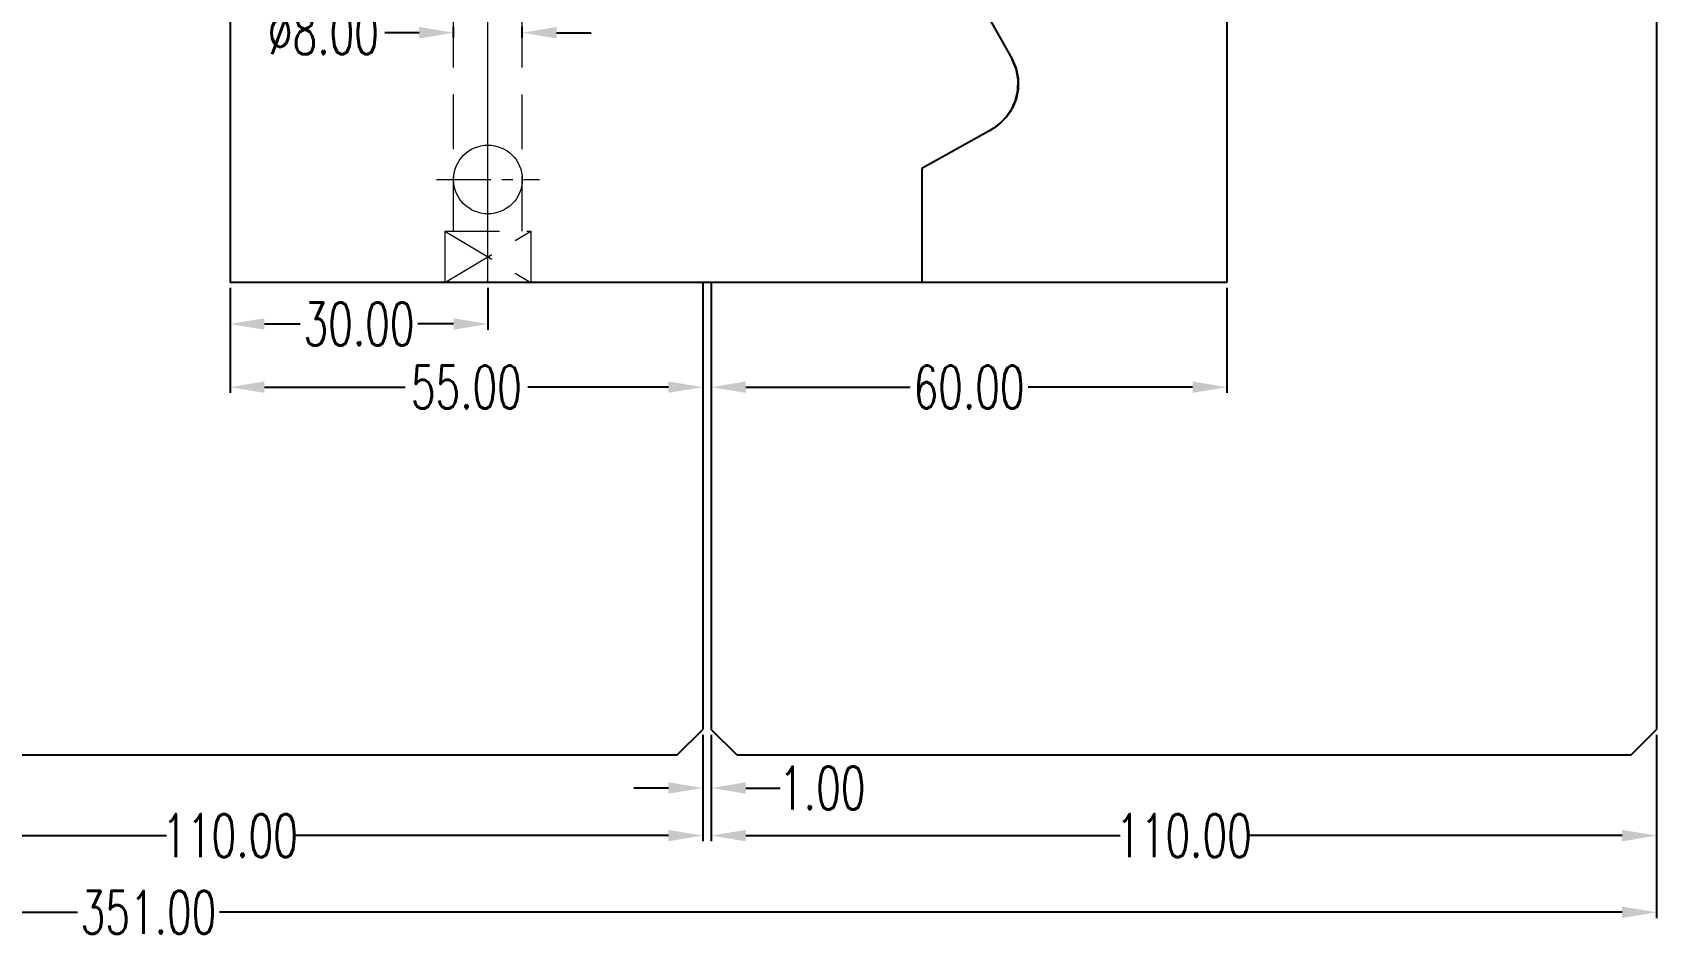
# Model space of a CAD drawing. Header units: inches. Extents: x 160917 to 162189, y -51061 to -50161.
# Drawn here: x 161143 to 161332, y -50633.8 to -50528.1 of the extents above; entities that cross this region are included whole.
import ezdxf

# ---------------------------------------------------------------- set-up
doc = ezdxf.new("R2010")
doc.units = ezdxf.units.IN
doc.header["$LTSCALE"] = 2
doc.header["$MEASUREMENT"] = 0
doc.header["$PDMODE"] = 3
doc.header["$PDSIZE"] = 0.3125
doc.linetypes.add('CENTER', pattern=[50.8, 31.75, -6.35, 6.35, -6.35])
doc.linetypes.add('HIDDEN', pattern=[9.525, 6.35, -3.175])
doc.layers.get('0').update_dxf_attribs({"linetype": 'CONTINUOUS'})
doc.layers.get('Defpoints').update_dxf_attribs({"linetype": 'CONTINUOUS'})
doc.layers.add('CAV-COR', color=1, linetype='CONTINUOUS')
doc.layers.add('dim', color=3, linetype='CONTINUOUS', lineweight=15)
doc.layers.add('WR', color=122, linetype='HIDDEN', lineweight=18)
doc.styles.get("Standard").update_dxf_attribs({"font": 'txt.shx', "width": 0.67})
doc.dimstyles.new('2.00', dxfattribs={"dimtxt": 5, "dimasz": 4, "dimexe": 0.666, "dimexo": 0.626, "dimgap": 1, "dimtad": 0, "dimzin": 0, "dimdsep": 46, "dimtxsty": 'Standard', "dimcen": 0.09, "dimclrd": 3, "dimclre": 3, "dimclrt": 7, "dimazin": 0, "dimtfac": 1, "dimtofl": 0, "dimtmove": 0, "dimatfit": 0, "dimfxl": 0, "dimtolj": 1, "dimtzin": 0, "dimarcsym": 0})

# ---------------------------------------------------------------- blocks, each defined once
blk = doc.blocks.new('*D35604')
at = {"layer": 'Defpoints', "color": 0}
for p in [(161220.96, -50609.21), (161221.96, -50609.21), (161221.96, -50616.04)]:
    blk.add_point(p, dxfattribs=at)
at = {"layer": 'dim', "color": 3, "linetype": 'ByBlock', "lineweight": -2}
for p, q in [((161220.96, -50609.84), (161220.96, -50616.7)), ((161221.96, -50609.84), (161221.96, -50616.7)), ((161216.96, -50616.04), (161212.96, -50616.04)), ((161225.96, -50616.04), (161229.96, -50616.04))]:
    blk.add_line(p, q, dxfattribs=at)
at = {"layer": 'dim', "color": 3, "linetype": 'ByBlock'}
for points in [[(161216.96, -50616.7), (161216.96, -50615.37), (161220.96, -50616.04)], [(161225.96, -50615.37), (161225.96, -50616.7), (161221.96, -50616.04)]]:
    blk.add_solid(points, dxfattribs=at)
at = {"layer": 'dim', "color": 7, "linetype": 'ByBlock', "insert": (161234.87, -50616.04), "char_height": 5, "attachment_point": 5}
blk.add_mtext('\\A1;1.00', dxfattribs=at)
blk = doc.blocks.new('*D35605')
at = {"layer": 'Defpoints', "color": 0}
for p in [(161221.96, -50609.21), (161331.96, -50609.21), (161331.96, -50621.58)]:
    blk.add_point(p, dxfattribs=at)
at = {"layer": 'dim', "color": 3, "linetype": 'ByBlock', "lineweight": -2}
for p, q in [((161221.96, -50609.84), (161221.96, -50622.24)), ((161331.96, -50609.84), (161331.96, -50622.24)), ((161225.96, -50621.58), (161269.54, -50621.58)), ((161327.96, -50621.58), (161284.38, -50621.58))]:
    blk.add_line(p, q, dxfattribs=at)
at = {"layer": 'dim', "color": 3, "linetype": 'ByBlock'}
for points in [[(161225.96, -50620.91), (161225.96, -50622.24), (161221.96, -50621.58)], [(161327.96, -50622.24), (161327.96, -50620.91), (161331.96, -50621.58)]]:
    blk.add_solid(points, dxfattribs=at)
at = {"layer": 'dim', "color": 7, "linetype": 'ByBlock', "insert": (161276.96, -50621.58), "char_height": 5, "attachment_point": 5}
blk.add_mtext('\\A1;110.00', dxfattribs=at)
blk = doc.blocks.new('*D35606')
at = {"layer": 'Defpoints', "color": 0}
for p in [(161110.96, -50609.21), (161220.96, -50609.21), (161220.96, -50621.58)]:
    blk.add_point(p, dxfattribs=at)
at = {"layer": 'dim', "color": 3, "linetype": 'ByBlock', "lineweight": -2}
for p, q in [((161110.96, -50609.84), (161110.96, -50622.24)), ((161220.96, -50609.84), (161220.96, -50622.24)), ((161114.96, -50621.58), (161158.54, -50621.58)), ((161216.96, -50621.58), (161173.38, -50621.58))]:
    blk.add_line(p, q, dxfattribs=at)
at = {"layer": 'dim', "color": 3, "linetype": 'ByBlock'}
for points in [[(161114.96, -50620.91), (161114.96, -50622.24), (161110.96, -50621.58)], [(161216.96, -50622.24), (161216.96, -50620.91), (161220.96, -50621.58)]]:
    blk.add_solid(points, dxfattribs=at)
at = {"layer": 'dim', "color": 7, "linetype": 'ByBlock', "insert": (161165.96, -50621.58), "char_height": 5, "attachment_point": 5}
blk.add_mtext('\\A1;110.00', dxfattribs=at)
blk = doc.blocks.new('*D35609')
at = {"layer": 'Defpoints', "color": 0}
for p in [(160980.96, -50609.21), (161331.96, -50609.21), (161331.96, -50630.51)]:
    blk.add_point(p, dxfattribs=at)
at = {"layer": 'dim', "color": 3, "linetype": 'ByBlock', "lineweight": -2}
for p, q in [((160980.96, -50609.84), (160980.96, -50631.18)), ((161331.96, -50609.84), (161331.96, -50631.18)), ((160984.96, -50630.51), (161148.2, -50630.51)), ((161327.96, -50630.51), (161164.72, -50630.51))]:
    blk.add_line(p, q, dxfattribs=at)
at = {"layer": 'dim', "color": 3, "linetype": 'ByBlock'}
for points in [[(160984.96, -50629.84), (160984.96, -50631.18), (160980.96, -50630.51)], [(161327.96, -50631.18), (161327.96, -50629.84), (161331.96, -50630.51)]]:
    blk.add_solid(points, dxfattribs=at)
at = {"layer": 'dim', "color": 7, "linetype": 'ByBlock', "insert": (161156.46, -50630.51), "char_height": 5, "attachment_point": 5}
blk.add_mtext('\\A1;351.00', dxfattribs=at)
blk = doc.blocks.new('*D35610')
at = {"layer": 'Defpoints', "color": 0}
for p in [(161165.96, -50557.21), (161220.96, -50557.21), (161220.96, -50569.38)]:
    blk.add_point(p, dxfattribs=at)
at = {"layer": 'dim', "color": 3, "linetype": 'ByBlock', "lineweight": -2}
for p, q in [((161165.96, -50557.84), (161165.96, -50570.05)), ((161220.96, -50557.84), (161220.96, -50570.05)), ((161169.96, -50569.38), (161186.32, -50569.38)), ((161216.96, -50569.38), (161200.6, -50569.38))]:
    blk.add_line(p, q, dxfattribs=at)
at = {"layer": 'dim', "color": 3, "linetype": 'ByBlock'}
for points in [[(161169.96, -50568.72), (161169.96, -50570.05), (161165.96, -50569.38)], [(161216.96, -50570.05), (161216.96, -50568.72), (161220.96, -50569.38)]]:
    blk.add_solid(points, dxfattribs=at)
at = {"layer": 'dim', "color": 7, "linetype": 'ByBlock', "insert": (161193.46, -50569.38), "char_height": 5, "attachment_point": 5}
blk.add_mtext('\\A1;55.00', dxfattribs=at)
blk = doc.blocks.new('*D35611')
at = {"layer": 'Defpoints', "color": 0}
for p in [(161221.96, -50557.21), (161281.96, -50557.21), (161281.96, -50569.38)]:
    blk.add_point(p, dxfattribs=at)
at = {"layer": 'dim', "color": 3, "linetype": 'ByBlock', "lineweight": -2}
for p, q in [((161221.96, -50557.84), (161221.96, -50570.05)), ((161281.96, -50557.84), (161281.96, -50570.05)), ((161225.96, -50569.38), (161245.1, -50569.38)), ((161277.96, -50569.38), (161258.82, -50569.38))]:
    blk.add_line(p, q, dxfattribs=at)
at = {"layer": 'dim', "color": 3, "linetype": 'ByBlock'}
for points in [[(161225.96, -50568.72), (161225.96, -50570.05), (161221.96, -50569.38)], [(161277.96, -50570.05), (161277.96, -50568.72), (161281.96, -50569.38)]]:
    blk.add_solid(points, dxfattribs=at)
at = {"layer": 'dim', "color": 7, "linetype": 'ByBlock', "insert": (161251.96, -50569.38), "char_height": 5, "attachment_point": 5}
blk.add_mtext('\\A1;60.00', dxfattribs=at)
blk = doc.blocks.new('*D37229')
at = {"layer": 'Defpoints', "color": 0}
for p in [(161165.96, -50557.21), (161195.96, -50557.21), (161195.96, -50562.03)]:
    blk.add_point(p, dxfattribs=at)
at = {"layer": 'dim', "color": 3, "linetype": 'ByBlock', "lineweight": -2}
for p, q in [((161165.96, -50557.84), (161165.96, -50562.7)), ((161195.96, -50557.84), (161195.96, -50562.7)), ((161169.96, -50562.03), (161174.1, -50562.03)), ((161191.96, -50562.03), (161187.82, -50562.03))]:
    blk.add_line(p, q, dxfattribs=at)
at = {"layer": 'dim', "color": 3, "linetype": 'ByBlock'}
for points in [[(161169.96, -50561.36), (161169.96, -50562.7), (161165.96, -50562.03)], [(161191.96, -50562.7), (161191.96, -50561.36), (161195.96, -50562.03)]]:
    blk.add_solid(points, dxfattribs=at)
at = {"layer": 'dim', "color": 7, "linetype": 'ByBlock', "insert": (161180.96, -50562.03), "char_height": 5, "attachment_point": 5}
blk.add_mtext('\\A1;30.00', dxfattribs=at)
blk = doc.blocks.new('*D37230')
at = {"layer": 'Defpoints', "color": 0}
for p in [(161191.96, -50528.13), (161191.96, -50529.34), (161199.96, -50529.34)]:
    blk.add_point(p, dxfattribs=at)
at = {"layer": 'dim', "color": 3, "linetype": 'ByBlock', "lineweight": -2}
for p, q in [((161187.96, -50528.13), (161183.96, -50528.13)), ((161191.96, -50528.72), (161191.96, -50527.46)), ((161199.96, -50528.72), (161199.96, -50527.46)), ((161203.96, -50528.13), (161207.96, -50528.13))]:
    blk.add_line(p, q, dxfattribs=at)
at = {"layer": 'dim', "color": 3, "linetype": 'ByBlock'}
for points in [[(161187.96, -50528.8), (161187.96, -50527.46), (161191.96, -50528.13)], [(161203.96, -50527.46), (161203.96, -50528.8), (161199.96, -50528.13)]]:
    blk.add_solid(points, dxfattribs=at)
at = {"layer": 'dim', "color": 7, "linetype": 'ByBlock', "insert": (161176.82, -50528.13), "char_height": 5, "attachment_point": 5}
blk.add_mtext('%%c8.00', dxfattribs=at)

msp = doc.modelspace()

# ---------------------------------------------------------------- linework, layer by layer
at = {"linetype": 'Continuous'}
for p, q in [((161331.96, -50462.211), (161331.96, -50609.211)), ((161220.96, -50557.211), (161220.96, -50609.211)), ((161221.96, -50557.211), (161221.96, -50609.211)), ((161217.96, -50612.211), (161220.96, -50609.211)), ((161224.96, -50612.211), (161221.96, -50609.211)), ((161328.96, -50612.211), (161331.96, -50609.211)), ((161217.96, -50612.211), (161113.96, -50612.211)), ((161328.96, -50612.211), (161224.96, -50612.211))]:
    msp.add_line(p, q, dxfattribs=at)
at = {"layer": 'CAV-COR'}
for p, q in [((161165.96, -50267.211), (161165.96, -50557.211)), ((161281.96, -50267.211), (161281.96, -50557.211)), ((161253.418, -50524.865), (161256.957, -50531.205)), ((161256.957, -50531.205), (161257.428, -50532.293)), ((161254.247, -50539.59), (161246.458, -50543.937)), ((161254.946, -50539.154), (161254.247, -50539.59)), ((161246.458, -50543.937), (161246.458, -50557.211)), ((161281.96, -50557.211), (161165.96, -50557.211))]:
    msp.add_line(p, q, dxfattribs=at)
for points in [[(161254.909, -50539.18), (161255.586, -50538.653), (161256.258, -50537.967), (161256.878, -50537.091), (161257.367, -50536.034), (161257.651, -50534.847), (161257.681, -50533.577), (161257.441, -50532.337), (161256.957, -50531.205)], [(161257.428, -50532.293), (161257.672, -50533.475), (161257.668, -50534.697), (161257.422, -50535.868), (161256.962, -50536.943), (161256.347, -50537.86), (161255.656, -50538.59), (161254.946, -50539.154)]]:
    msp.add_lwpolyline(points, dxfattribs=at)
at = {"layer": 'WR', "linetype": 'HIDDEN', "ltscale": 0.5}
for p, q in [((161199.96, -50551.211), (161199.96, -50428.211)), ((161191.96, -50551.211), (161191.96, -50436.211)), ((161190.96, -50557.211), (161200.96, -50551.211)), ((161190.96, -50551.211), (161200.96, -50557.211)), ((161190.96, -50551.211), (161190.96, -50557.211)), ((161190.96, -50551.211), (161200.96, -50551.211)), ((161200.96, -50551.211), (161200.96, -50557.211)), ((161190.96, -50557.211), (161200.96, -50557.211))]:
    msp.add_line(p, q, dxfattribs=at)
at = {"layer": 'WR', "linetype": 'CENTER', "ltscale": 0.5}
msp.add_line((161195.96, -50557.211), (161195.96, -50432.211), dxfattribs=at)
at = {"layer": 'WR', "linetype": 'CENTER', "ltscale": 0.1}
msp.add_line((161189.96, -50545.211), (161201.96, -50545.211), dxfattribs=at)
at = {"layer": 'WR', "linetype": 'ByBlock'}
msp.add_circle((161195.96, -50545.211), 4, dxfattribs=at)

# ---------------------------------------------------------------- dimensions: what is measured, and where the dimension line sits
at = {"layer": 'dim', "linetype": 'ByBlock'}
dim = msp.add_linear_dim(base=(161191.96, -50528.128), p1=(161199.96, -50529.341), p2=(161191.96, -50529.341), text='%%c<>', dimstyle='2.00', dxfattribs=at)
dim.commit()
dim.dimension.update_dxf_attribs({"geometry": '*D37230', "text_midpoint": (161176.818, -50528.128)})
for base, p1, p2, picture, middle in [((161220.96, -50569.385), (161165.96, -50557.211), (161220.96, -50557.211), '*D35610', (161193.46, -50569.385)), ((161195.96, -50562.031), (161165.96, -50557.211), (161195.96, -50557.211), '*D37229', (161180.96, -50562.031)), ((161281.96, -50569.385), (161221.96, -50557.211), (161281.96, -50557.211), '*D35611', (161251.96, -50569.385)), ((161220.96, -50621.578), (161110.96, -50609.211), (161220.96, -50609.211), '*D35606', (161165.96, -50621.578)), ((161221.96, -50616.038), (161220.96, -50609.211), (161221.96, -50609.211), '*D35604', (161234.868, -50616.038)), ((161331.96, -50621.578), (161221.96, -50609.211), (161331.96, -50609.211), '*D35605', (161276.96, -50621.578))]:
    dim = msp.add_linear_dim(base=base, p1=p1, p2=p2, dimstyle='2.00', dxfattribs=at)
    dim.commit()
    dim.dimension.update_dxf_attribs({"geometry": picture, "text_midpoint": middle})
dim = msp.add_linear_dim(base=(161331.96, -50630.51), p1=(160980.96, -50609.211), p2=(161331.96, -50609.211), dimstyle='2.00', dxfattribs=at)
dim.commit()
dim.dimension.update_dxf_attribs({"geometry": '*D35609', "text_midpoint": (161156.46, -50630.51), "dimtype": 160})

doc.saveas('drawing.dxf')
